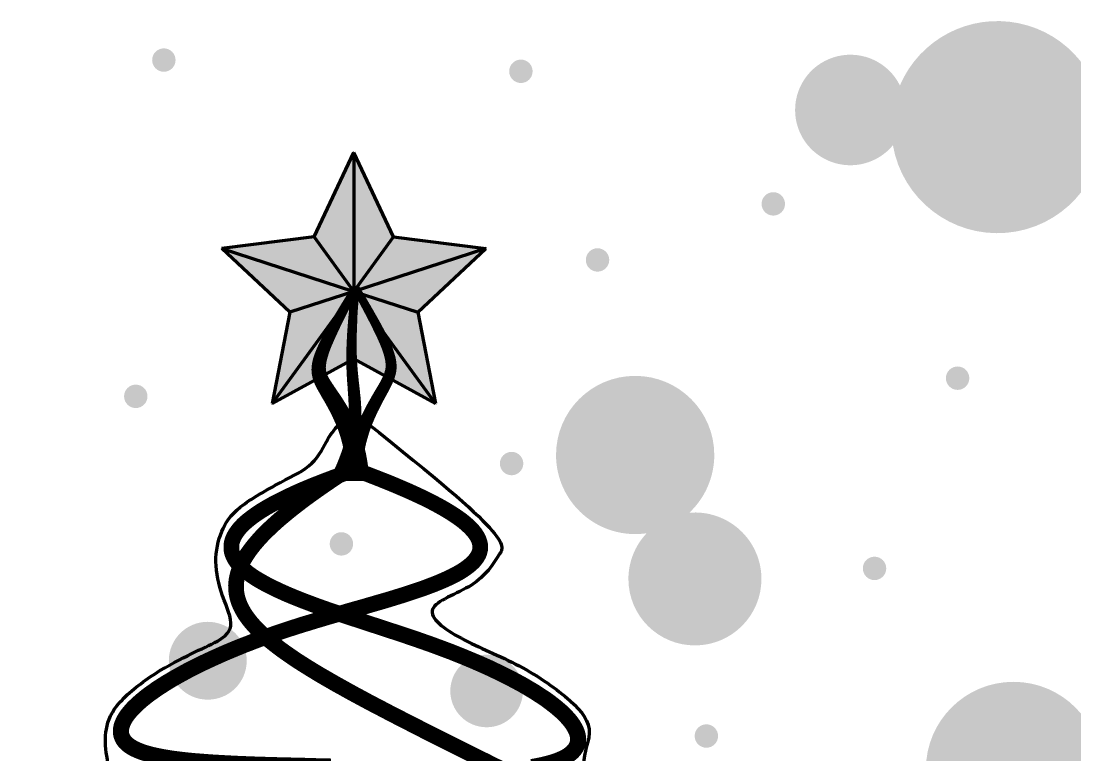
# Model space of a CAD drawing. Header units: millimetres. Extents: x 153 to 500, y 34 to 242.
# Drawn here: x 207.9 to 343.7, y 147.1 to 241.7 of the extents above; entities that cross this region are included whole.
import ezdxf

# ---------------------------------------------------------------- set-up
doc = ezdxf.new("R2010")
doc.units = ezdxf.units.MM
for name, color, linetype, lineweight in [('l1', 7, 'Continuous', 211), ('l2', 7, 'Continuous', 211), ('l3', 7, 'Continuous', 211)]:
    doc.layers.add(name, color=color, linetype=linetype, lineweight=lineweight)
doc.layers.add('snow', color=7, linetype='Continuous')
doc.layers.add('Star', color=7, linetype='Continuous')

# ---------------------------------------------------------------- blocks, each defined once
blk = doc.blocks.new('36')
at = {"layer": 'Star', "transparency": 33554687}
h = blk.add_hatch(color=256, dxfattribs=at)
h.dxf.hatch_style = 1
h.set_gradient(color1=(255, 0, 0), color2=(77, 0, 0))
h.paths.add_polyline_path([(0, 17.89), (0, 0), (5.11, 7.03)])
at = {"layer": 'l2'}
blk.add_lwpolyline([(0, 17.89), (0, 0), (5.11, 7.03), (0, 17.89)], dxfattribs=at)

msp = doc.modelspace()

# ---------------------------------------------------------------- hatches: boundary and pattern name
at = {"layer": 'l3', "transparency": 33554687}
h = msp.add_hatch(color=256, dxfattribs=at)
h.dxf.hatch_style = 1
h.set_gradient(color1=(255, 0, 0), color2=(128, 0, 0), name='INVSPHERICAL')
edge = h.paths.add_edge_path()
edge.add_arc((231.92, 159.25), 5.02, 0, 360)
h = msp.add_hatch(color=256, dxfattribs=at)
h.dxf.hatch_style = 1
h.set_gradient(color1=(255, 0, 0), color2=(128, 0, 0), name='INVSPHERICAL')
edge = h.paths.add_edge_path()
edge.add_arc((267.87, 155.35), 4.68, 0, 360)
at = {"layer": 'snow', "transparency": 33554687}
h = msp.add_hatch(color=256, dxfattribs=at)
h.dxf.hatch_style = 1
h.set_gradient(color1=(255, 255, 255), color2=(199, 200, 202), name='INVSPHERICAL')
edge = h.paths.add_edge_path()
edge.add_arc((226.26, 236.72), 1.51, 0, 360)
h = msp.add_hatch(color=256, dxfattribs=at)
h.dxf.hatch_style = 1
h.set_gradient(color1=(255, 255, 255), color2=(199, 200, 202), name='INVSPHERICAL')
edge = h.paths.add_edge_path()
edge.add_arc((272.29, 235.27), 1.51, 0, 360)
h = msp.add_hatch(color=256, dxfattribs=at)
h.dxf.hatch_style = 1
h.set_gradient(color1=(255, 255, 255), color2=(199, 200, 202), name='INVSPHERICAL')
edge = h.paths.add_edge_path()
edge.add_arc((314.95, 235.03), 1.51, 0, 360)
h = msp.add_hatch(color=256, dxfattribs=at)
h.dxf.hatch_style = 1
h.set_gradient(color1=(255, 255, 255), color2=(199, 200, 202), name='INVSPHERICAL')
edge = h.paths.add_edge_path()
edge.add_arc((304.83, 218.17), 1.51, 0, 360)
h = msp.add_hatch(color=256, dxfattribs=at)
h.dxf.hatch_style = 1
h.set_gradient(color1=(255, 255, 255), color2=(199, 200, 202), name='INVSPHERICAL')
edge = h.paths.add_edge_path()
edge.add_arc((282.17, 210.94), 1.51, 0, 360)
h = msp.add_hatch(color=256, dxfattribs=at)
h.dxf.hatch_style = 1
h.set_gradient(color1=(255, 255, 255), color2=(199, 200, 202), name='INVSPHERICAL')
edge = h.paths.add_edge_path()
edge.add_arc((328.59, 195.69), 1.51, 0, 360)
h = msp.add_hatch(color=256, dxfattribs=at)
h.dxf.hatch_style = 1
h.set_gradient(color1=(255, 255, 255), color2=(199, 200, 202), name='INVSPHERICAL')
edge = h.paths.add_edge_path()
edge.add_arc((222.64, 193.35), 1.51, 0, 360)
h = msp.add_hatch(color=256, dxfattribs=at)
h.dxf.hatch_style = 1
h.set_gradient(color1=(255, 255, 255), color2=(199, 200, 202), name='INVSPHERICAL')
edge = h.paths.add_edge_path()
edge.add_arc((271.09, 184.68), 1.51, 0, 360)
h = msp.add_hatch(color=256, dxfattribs=at)
h.dxf.hatch_style = 1
h.set_gradient(color1=(255, 255, 255), color2=(199, 200, 202), name='INVSPHERICAL')
edge = h.paths.add_edge_path()
edge.add_arc((249.15, 174.32), 1.51, 0, 360)
h = msp.add_hatch(color=256, dxfattribs=at)
h.dxf.hatch_style = 1
h.set_gradient(color1=(255, 255, 255), color2=(199, 200, 202), name='INVSPHERICAL')
edge = h.paths.add_edge_path()
edge.add_arc((317.88, 171.16), 1.51, 0, 360)
h = msp.add_hatch(color=256, dxfattribs=at)
h.dxf.hatch_style = 1
h.set_gradient(color1=(255, 255, 255), color2=(199, 200, 202), name='INVSPHERICAL')
edge = h.paths.add_edge_path()
edge.add_arc((296.2, 149.54), 1.51, 0, 360)
at = {"layer": 'Star', "lineweight": 211, "true_color": 0x991b1e, "transparency": 33554600}
h = msp.add_hatch(color=244, dxfattribs=at)
h.set_gradient(color1=(205, 32, 39), color2=(153, 27, 30), tint=1, name='INVHEMISPHERICAL')
h.paths.add_polyline_path([(347.4, 228.07, 0.815935), (321.15, 233.45, -0.115554), (321.89, 230.28, -0.174867), (320.25, 225.73, 0.917602)])
at = {"layer": 'Star', "lineweight": 211, "true_color": 0x991b1e, "transparency": 33554687}
h = msp.add_hatch(color=244, dxfattribs=at)
h.set_gradient(color1=(205, 32, 39), color2=(153, 27, 30), tint=1, name='INVHEMISPHERICAL')
h.paths.add_polyline_path([(320.05, 228.07, -0.101361), (321.15, 233.45, 0.792831), (307.64, 230.28, 0.70232), (320.25, 225.73, -0.042969)])
h.paths.add_polyline_path([(321.89, 230.28, 0.115554), (321.15, 233.45, 0.101361), (320.05, 228.07, 0.042969), (320.25, 225.73, 0.174867)])
h = msp.add_hatch(color=244, dxfattribs=at)
h.set_gradient(color1=(205, 32, 39), color2=(153, 27, 30), tint=1, name='INVHEMISPHERICAL')
h.paths.add_polyline_path([(276.82, 185.79, 0.457423), (288.5, 175.69, -0.183907), (294, 178.34, 0.207386), (297.22, 185.79, 1)])
h = msp.add_hatch(color=244, dxfattribs=at)
h.set_gradient(color1=(205, 32, 39), color2=(153, 27, 30), tint=1, name='INVHEMISPHERICAL')
h.paths.add_polyline_path([(294, 178.34, -0.15308), (288.5, 175.69, 0.191802), (286.15, 169.8, 1), (303.3, 169.8, 0.439422)])
h.paths.add_polyline_path([(294, 178.34, 0.183907), (288.5, 175.69, 0.15308)], flags=17)
h = msp.add_hatch(color=244, dxfattribs=at)
h.set_gradient(color1=(205, 32, 39), color2=(237, 31, 36), tint=1, name='SPHERICAL')
h.paths.add_polyline_path([(347.08, 145.24, 1), (324.5, 145.24, 0.525942), (339.83, 134.69, -0.184427), (344.39, 137.92, 0.178133)])
h.paths.add_polyline_path([(344.39, 137.92, 0.184427), (339.83, 134.69, 0.125583)], flags=17)

# ---------------------------------------------------------------- linework, layer by layer
at = {"layer": 'l1'}
for points in [[(251, 207.32, 1, 1.04, 0), (250.75, 206.89, 1.04, 1.07, 0), (250.51, 206.48, 1.07, 1.11, 0), (250.29, 206.07, 1.11, 1.14, 0), (250.06, 205.68, 1.14, 1.17, 0), (249.85, 205.3, 1.17, 1.2, 0), (249.64, 204.93, 1.2, 1.23, 0), (249.44, 204.57, 1.23, 1.26, 0), (249.25, 204.22, 1.26, 1.29, 0), (249.06, 203.88, 1.29, 1.32, 0), (248.88, 203.55, 1.32, 1.35, 0), (248.71, 203.23, 1.35, 1.37, 0), (248.54, 202.92, 1.37, 1.4, 0), (248.38, 202.62, 1.4, 1.42, 0), (248.23, 202.33, 1.42, 1.44, 0), (248.08, 202.05, 1.44, 1.47, 0), (247.94, 201.77, 1.47, 1.49, 0), (247.8, 201.51, 1.49, 1.51, 0), (247.68, 201.25, 1.51, 1.53, 0), (247.55, 201, 1.53, 1.55, 0), (247.44, 200.76, 1.55, 1.57, 0), (247.33, 200.53, 1.57, 1.59, 0), (247.22, 200.31, 1.59, 1.6, 0), (247.12, 200.09, 1.6, 1.62, 0), (247.03, 199.88, 1.62, 1.64, 0), (246.94, 199.67, 1.64, 1.65, 0), (246.86, 199.47, 1.65, 1.67, 0), (246.78, 199.28, 1.67, 1.68, 0), (246.71, 199.1, 1.68, 1.7, 0), (246.65, 198.92, 1.7, 1.71, 0), (246.59, 198.75, 1.71, 1.72, 0), (246.53, 198.58, 1.72, 1.74, 0), (246.48, 198.41, 1.74, 1.75, 0), (246.43, 198.26, 1.75, 1.76, 0), (246.39, 198.1, 1.76, 1.77, 0), (246.35, 197.96, 1.77, 1.78, 0), (246.32, 197.81, 1.78, 1.79, 0), (246.3, 197.67, 1.79, 1.8, 0), (246.27, 197.54, 1.8, 1.81, 0), (246.25, 197.4, 1.81, 1.82, 0), (246.24, 197.28, 1.82, 1.83, 0), (246.23, 197.15, 1.83, 1.84, 0), (246.22, 197.03, 1.84, 1.85, 0), (246.22, 196.91, 1.85, 1.86, 0), (246.22, 196.79, 1.86, 1.87, 0), (246.23, 196.68, 1.87, 1.88, 0), (246.24, 196.57, 1.88, 1.88, 0), (246.25, 196.46, 1.88, 1.89, 0), (246.27, 196.35, 1.89, 1.9, 0), (246.29, 196.24, 1.9, 1.91, 0), (246.32, 196.14, 1.91, 1.92, 0), (246.34, 196.03, 1.92, 1.92, 0), (246.37, 195.93, 1.92, 1.93, 0), (246.41, 195.83, 1.93, 1.94, 0), (246.44, 195.73, 1.94, 1.95, 0), (246.48, 195.63, 1.95, 1.96, 0), (246.53, 195.53, 1.96, 1.96, 0), (246.57, 195.42, 1.96, 1.97, 0), (246.62, 195.32, 1.97, 1.98, 0), (246.67, 195.22, 1.98, 1.99, 0), (246.73, 195.12, 1.99, 2, 0), (246.79, 195.01, 2, 2.01, 0), (246.84, 194.91, 2.01, 2.02, 0), (246.91, 194.8, 2.02, 2.03, 0), (246.97, 194.69, 2.03, 2.03, 0), (247.04, 194.58, 2.03, 2.04, 0), (247.1, 194.47, 2.04, 2.05, 0), (247.17, 194.36, 2.05, 2.06, 0), (247.25, 194.24, 2.06, 2.07, 0), (247.32, 194.12, 2.07, 2.08, 0), (247.39, 194, 2.08, 2.1, 0), (247.47, 193.88, 2.1, 2.11, 0), (247.55, 193.75, 2.11, 2.12, 0), (247.63, 193.63, 2.12, 2.13, 0), (247.71, 193.5, 2.13, 2.14, 0), (247.79, 193.37, 2.14, 2.15, 0), (247.88, 193.23, 2.15, 2.16, 0), (247.96, 193.1, 2.16, 2.18, 0), (248.05, 192.96, 2.18, 2.19, 0), (248.13, 192.82, 2.19, 2.2, 0), (248.22, 192.68, 2.2, 2.21, 0), (248.31, 192.53, 2.21, 2.22, 0), (248.39, 192.39, 2.22, 2.24, 0), (248.48, 192.24, 2.24, 2.25, 0), (248.57, 192.08, 2.25, 2.26, 0), (248.66, 191.93, 2.26, 2.28, 0), (248.75, 191.77, 2.28, 2.29, 0), (248.84, 191.61, 2.29, 2.3, 0), (248.93, 191.45, 2.3, 2.32, 0), (249.01, 191.28, 2.32, 2.33, 0), (249.1, 191.12, 2.33, 2.35, 0), (249.19, 190.94, 2.35, 2.36, 0), (249.28, 190.77, 2.36, 2.38, 0), (249.36, 190.59, 2.38, 2.39, 0), (249.45, 190.42, 2.39, 2.4, 0), (249.54, 190.23, 2.4, 2.42, 0), (249.62, 190.05, 2.42, 2.43, 0), (249.7, 189.86, 2.43, 2.45, 0), (249.79, 189.67, 2.45, 2.47, 0), (249.87, 189.48, 2.47, 2.48, 0), (249.95, 189.28, 2.48, 2.5, 0), (250.02, 189.08, 2.5, 2.51, 0), (250.1, 188.88, 2.51, 2.53, 0), (250.18, 188.67, 2.53, 2.55, 0), (250.25, 188.46, 2.55, 2.56, 0), (250.32, 188.25, 2.56, 2.58, 0), (250.39, 188.03, 2.58, 2.6, 0), (250.46, 187.81, 2.6, 2.61, 0), (250.52, 187.59, 2.61, 2.63, 0), (250.59, 187.37, 2.63, 2.65, 0), (250.65, 187.14, 2.65, 2.67, 0), (250.71, 186.91, 2.67, 2.68, 0), (250.76, 186.67, 2.68, 2.7, 0), (250.82, 186.43, 2.7, 2.72, 0), (250.87, 186.19, 2.72, 2.74, 0), (250.91, 185.94, 2.74, 2.76, 0), (250.96, 185.69, 2.76, 2.78, 0), (251, 185.44, 2.78, 2.79, 0), (251.04, 185.18, 2.79, 2.81, 0), (251.08, 184.92, 2.81, 2.83, 0), (251.11, 184.66, 2.83, 2.85, 0), (251.14, 184.39, 2.85, 2.87, 0), (251.16, 184.12, 2.87, 2.89, 0), (251.18, 183.84, 2.89, 2.91, 0), (251.2, 183.56, 2.91, 2.94, 0), (251.22, 183.28, 2.94, 2.96, 0), (251.23, 182.99, 2.96, 2.98, 0), (251.23, 182.7, 2.98, 3, 0), (251.23, 182.41, 3, 3, 0)], [(251, 207.32, 1, 1.02, 0), (251.22, 206.93, 1.02, 1.03, 0), (251.43, 206.55, 1.03, 1.05, 0), (251.64, 206.18, 1.05, 1.06, 0), (251.84, 205.82, 1.06, 1.08, 0), (252.04, 205.47, 1.08, 1.09, 0), (252.23, 205.12, 1.09, 1.11, 0), (252.42, 204.79, 1.11, 1.12, 0), (252.59, 204.47, 1.12, 1.14, 0), (252.77, 204.16, 1.14, 1.15, 0), (252.93, 203.85, 1.15, 1.16, 0), (253.09, 203.56, 1.16, 1.17, 0), (253.25, 203.27, 1.17, 1.19, 0), (253.4, 202.99, 1.19, 1.2, 0), (253.54, 202.72, 1.2, 1.21, 0), (253.68, 202.46, 1.21, 1.22, 0), (253.81, 202.2, 1.22, 1.23, 0), (253.94, 201.95, 1.23, 1.24, 0), (254.06, 201.71, 1.24, 1.25, 0), (254.18, 201.48, 1.25, 1.26, 0), (254.29, 201.25, 1.26, 1.27, 0), (254.4, 201.03, 1.27, 1.28, 0), (254.5, 200.82, 1.28, 1.28, 0), (254.59, 200.61, 1.28, 1.29, 0), (254.69, 200.41, 1.29, 1.3, 0), (254.77, 200.21, 1.3, 1.31, 0), (254.85, 200.02, 1.31, 1.32, 0), (254.93, 199.84, 1.32, 1.32, 0), (255, 199.66, 1.32, 1.33, 0), (255.07, 199.48, 1.33, 1.34, 0), (255.13, 199.32, 1.34, 1.34, 0), (255.19, 199.15, 1.34, 1.35, 0), (255.24, 198.99, 1.35, 1.36, 0), (255.29, 198.84, 1.36, 1.36, 0), (255.33, 198.69, 1.36, 1.37, 0), (255.37, 198.54, 1.37, 1.37, 0), (255.41, 198.4, 1.37, 1.38, 0), (255.44, 198.26, 1.38, 1.38, 0), (255.47, 198.12, 1.38, 1.39, 0), (255.49, 197.99, 1.39, 1.39, 0), (255.51, 197.86, 1.39, 1.4, 0), (255.53, 197.73, 1.4, 1.4, 0), (255.54, 197.61, 1.4, 1.41, 0), (255.55, 197.48, 1.41, 1.41, 0), (255.55, 197.36, 1.41, 1.42, 0), (255.55, 197.25, 1.42, 1.42, 0), (255.55, 197.13, 1.42, 1.42, 0), (255.55, 197.02, 1.42, 1.43, 0), (255.54, 196.9, 1.43, 1.43, 0), (255.52, 196.79, 1.43, 1.44, 0), (255.51, 196.68, 1.44, 1.44, 0), (255.49, 196.57, 1.44, 1.45, 0), (255.46, 196.46, 1.45, 1.45, 0), (255.44, 196.35, 1.45, 1.45, 0), (255.41, 196.25, 1.45, 1.46, 0), (255.37, 196.14, 1.46, 1.46, 0), (255.34, 196.03, 1.46, 1.47, 0), (255.3, 195.92, 1.47, 1.47, 0), (255.26, 195.81, 1.47, 1.48, 0), (255.22, 195.7, 1.48, 1.48, 0), (255.17, 195.59, 1.48, 1.48, 0), (255.12, 195.48, 1.48, 1.49, 0), (255.07, 195.37, 1.49, 1.49, 0), (255.01, 195.26, 1.49, 1.5, 0), (254.96, 195.14, 1.5, 1.5, 0), (254.9, 195.02, 1.5, 1.51, 0), (254.84, 194.9, 1.51, 1.51, 0), (254.77, 194.78, 1.51, 1.52, 0), (254.71, 194.66, 1.52, 1.52, 0), (254.64, 194.53, 1.52, 1.53, 0), (254.57, 194.41, 1.53, 1.54, 0), (254.5, 194.28, 1.54, 1.54, 0), (254.42, 194.14, 1.54, 1.55, 0), (254.35, 194.01, 1.55, 1.55, 0), (254.27, 193.88, 1.55, 1.56, 0), (254.19, 193.74, 1.56, 1.56, 0), (254.11, 193.6, 1.56, 1.57, 0), (254.03, 193.46, 1.57, 1.58, 0), (253.95, 193.31, 1.58, 1.58, 0), (253.87, 193.17, 1.58, 1.59, 0), (253.79, 193.02, 1.59, 1.6, 0), (253.7, 192.87, 1.6, 1.6, 0), (253.62, 192.71, 1.6, 1.61, 0), (253.53, 192.56, 1.61, 1.62, 0), (253.45, 192.4, 1.62, 1.62, 0), (253.36, 192.24, 1.62, 1.63, 0), (253.28, 192.07, 1.63, 1.64, 0), (253.19, 191.91, 1.64, 1.64, 0), (253.1, 191.74, 1.64, 1.65, 0), (253.02, 191.57, 1.65, 1.66, 0), (252.93, 191.4, 1.66, 1.67, 0), (252.85, 191.22, 1.67, 1.67, 0), (252.76, 191.04, 1.67, 1.68, 0), (252.68, 190.86, 1.68, 1.69, 0), (252.59, 190.68, 1.69, 1.7, 0), (252.51, 190.49, 1.7, 1.7, 0), (252.43, 190.3, 1.7, 1.71, 0), (252.35, 190.11, 1.71, 1.72, 0), (252.26, 189.91, 1.72, 1.73, 0), (252.19, 189.71, 1.73, 1.73, 0), (252.11, 189.51, 1.73, 1.74, 0), (252.03, 189.31, 1.74, 1.75, 0), (251.95, 189.1, 1.75, 1.76, 0), (251.88, 188.89, 1.76, 1.77, 0), (251.81, 188.68, 1.77, 1.78, 0), (251.74, 188.46, 1.78, 1.79, 0), (251.67, 188.24, 1.79, 1.79, 0), (251.6, 188.02, 1.79, 1.8, 0), (251.54, 187.79, 1.8, 1.81, 0), (251.47, 187.57, 1.81, 1.82, 0), (251.41, 187.33, 1.82, 1.83, 0), (251.35, 187.1, 1.83, 1.84, 0), (251.3, 186.86, 1.84, 1.85, 0), (251.25, 186.62, 1.85, 1.86, 0), (251.2, 186.37, 1.86, 1.87, 0), (251.15, 186.13, 1.87, 1.88, 0), (251.1, 185.87, 1.88, 1.89, 0), (251.06, 185.62, 1.89, 1.9, 0), (251.02, 185.36, 1.9, 1.91, 0), (250.99, 185.1, 1.91, 1.92, 0), (250.96, 184.83, 1.92, 1.93, 0), (250.93, 184.56, 1.93, 1.94, 0), (250.9, 184.29, 1.94, 1.95, 0), (250.88, 184.01, 1.95, 1.96, 0), (250.86, 183.73, 1.96, 1.97, 0), (250.85, 183.45, 1.97, 1.98, 0), (250.84, 183.16, 1.98, 1.99, 0), (250.83, 182.87, 1.99, 2, 0), (250.83, 182.58, 2, 2, 0)]]:
    msp.add_lwpolyline(points, format="xyseb", dxfattribs=at)
at = {"layer": 'l1', "color": 252, "true_color": 0x969696}
msp.add_lwpolyline([(251, 207.44, 1, 1, 0), (251, 207.43, 1, 1, 0), (251, 207.42, 1, 1, 0), (250.99, 207.4, 1, 1, 0), (250.99, 207.37, 1, 1, 0), (250.99, 207.34, 1, 1.01, 0), (250.98, 207.29, 1.01, 1.01, 0), (250.97, 207.24, 1.01, 1.01, 0), (250.97, 207.18, 1.01, 1.01, 0), (250.96, 207.12, 1.01, 1.02, 0), (250.95, 207.05, 1.02, 1.02, 0), (250.94, 206.97, 1.02, 1.02, 0), (250.93, 206.88, 1.02, 1.03, 0), (250.92, 206.79, 1.03, 1.03, 0), (250.91, 206.69, 1.03, 1.03, 0), (250.9, 206.59, 1.03, 1.04, 0), (250.89, 206.48, 1.04, 1.04, 0), (250.88, 206.36, 1.04, 1.05, 0), (250.87, 206.24, 1.05, 1.05, 0), (250.85, 206.11, 1.05, 1.06, 0), (250.84, 205.98, 1.06, 1.07, 0), (250.83, 205.85, 1.07, 1.07, 0), (250.81, 205.7, 1.07, 1.08, 0), (250.8, 205.56, 1.08, 1.08, 0), (250.78, 205.4, 1.08, 1.09, 0), (250.77, 205.25, 1.09, 1.1, 0), (250.76, 205.09, 1.1, 1.1, 0), (250.74, 204.92, 1.1, 1.11, 0), (250.73, 204.75, 1.11, 1.12, 0), (250.71, 204.58, 1.12, 1.12, 0), (250.7, 204.4, 1.12, 1.13, 0), (250.68, 204.22, 1.13, 1.14, 0), (250.67, 204.04, 1.14, 1.15, 0), (250.65, 203.85, 1.15, 1.16, 0), (250.64, 203.66, 1.16, 1.16, 0), (250.63, 203.46, 1.16, 1.17, 0), (250.61, 203.27, 1.17, 1.18, 0), (250.6, 203.07, 1.18, 1.19, 0), (250.59, 202.87, 1.19, 1.2, 0), (250.58, 202.66, 1.2, 1.2, 0), (250.56, 202.46, 1.2, 1.21, 0), (250.55, 202.25, 1.21, 1.22, 0), (250.54, 202.04, 1.22, 1.23, 0), (250.53, 201.83, 1.23, 1.24, 0), (250.52, 201.62, 1.24, 1.25, 0), (250.51, 201.4, 1.25, 1.26, 0), (250.5, 201.19, 1.26, 1.27, 0), (250.49, 200.97, 1.27, 1.27, 0), (250.49, 200.75, 1.27, 1.28, 0), (250.48, 200.53, 1.28, 1.29, 0), (250.47, 200.31, 1.29, 1.3, 0), (250.47, 200.09, 1.3, 1.31, 0), (250.47, 199.87, 1.31, 1.32, 0), (250.46, 199.65, 1.32, 1.33, 0), (250.46, 199.43, 1.33, 1.34, 0), (250.46, 199.22, 1.34, 1.35, 0), (250.46, 199, 1.35, 1.35, 0), (250.46, 198.78, 1.35, 1.36, 0), (250.46, 198.56, 1.36, 1.37, 0), (250.46, 198.34, 1.37, 1.38, 0), (250.47, 198.12, 1.38, 1.39, 0), (250.47, 197.91, 1.39, 1.4, 0), (250.48, 197.7, 1.4, 1.41, 0), (250.49, 197.48, 1.41, 1.42, 0), (250.5, 197.27, 1.42, 1.43, 0), (250.51, 197.06, 1.43, 1.43, 0), (250.52, 196.85, 1.43, 1.44, 0), (250.53, 196.65, 1.44, 1.45, 0), (250.55, 196.44, 1.45, 1.46, 0), (250.56, 196.24, 1.46, 1.47, 0), (250.58, 196.04, 1.47, 1.48, 0), (250.59, 195.84, 1.48, 1.48, 0), (250.61, 195.64, 1.48, 1.49, 0), (250.63, 195.44, 1.49, 1.5, 0), (250.64, 195.24, 1.5, 1.51, 0), (250.66, 195.04, 1.51, 1.52, 0), (250.68, 194.85, 1.52, 1.52, 0), (250.7, 194.65, 1.52, 1.53, 0), (250.72, 194.46, 1.53, 1.54, 0), (250.73, 194.26, 1.54, 1.55, 0), (250.75, 194.07, 1.55, 1.56, 0), (250.77, 193.87, 1.56, 1.56, 0), (250.78, 193.68, 1.56, 1.57, 0), (250.8, 193.49, 1.57, 1.58, 0), (250.82, 193.29, 1.58, 1.59, 0), (250.83, 193.1, 1.59, 1.6, 0), (250.84, 192.9, 1.6, 1.6, 0), (250.86, 192.71, 1.6, 1.61, 0), (250.87, 192.52, 1.61, 1.62, 0), (250.88, 192.32, 1.62, 1.63, 0), (250.88, 192.12, 1.63, 1.64, 0), (250.89, 191.93, 1.64, 1.64, 0), (250.9, 191.73, 1.64, 1.65, 0), (250.9, 191.53, 1.65, 1.66, 0), (250.9, 191.33, 1.66, 1.67, 0), (250.9, 191.13, 1.67, 1.68, 0), (250.9, 190.93, 1.68, 1.68, 0), (250.89, 190.73, 1.68, 1.69, 0), (250.89, 190.52, 1.69, 1.7, 0), (250.88, 190.32, 1.7, 1.71, 0), (250.86, 190.11, 1.71, 1.72, 0), (250.85, 189.9, 1.72, 1.73, 0), (250.83, 189.69, 1.73, 1.74, 0), (250.81, 189.48, 1.74, 1.74, 0), (250.79, 189.26, 1.74, 1.75, 0), (250.76, 189.04, 1.75, 1.76, 0), (250.73, 188.83, 1.76, 1.77, 0), (250.7, 188.6, 1.77, 1.78, 0), (250.66, 188.38, 1.78, 1.79, 0), (250.62, 188.16, 1.79, 1.8, 0), (250.58, 187.93, 1.8, 1.81, 0), (250.53, 187.7, 1.81, 1.82, 0), (250.48, 187.46, 1.82, 1.83, 0), (250.43, 187.23, 1.83, 1.84, 0), (250.37, 186.99, 1.84, 1.85, 0), (250.31, 186.75, 1.85, 1.86, 0), (250.24, 186.5, 1.86, 1.87, 0), (250.17, 186.25, 1.87, 1.88, 0), (250.09, 186, 1.88, 1.89, 0), (250.01, 185.75, 1.89, 1.9, 0), (249.92, 185.49, 1.9, 1.91, 0), (249.83, 185.23, 1.91, 1.93, 0), (249.74, 184.96, 1.93, 1.94, 0), (249.64, 184.69, 1.94, 1.95, 0), (249.53, 184.42, 1.95, 1.96, 0), (249.42, 184.14, 1.96, 1.97, 0), (249.3, 183.86, 1.97, 1.99, 0), (249.18, 183.58, 1.99, 2, 0), (249.06, 183.29, 2, 2, 0)], format="xyseb", dxfattribs=at)
at = {"layer": 'l1', "color": 7, "true_color": 0xf2f2f2}
msp.add_lwpolyline([(249.63, 184.35, 2, 2, 0), (251.19, 183.79, 2, 2, 0), (252.66, 183.24, 2, 2, 0), (254.05, 182.7, 2, 2.01, 0), (255.36, 182.18, 2.01, 2.01, 0), (256.59, 181.66, 2.01, 2.01, 0), (257.75, 181.16, 2.01, 2.01, 0), (258.83, 180.67, 2.01, 2.01, 0), (259.83, 180.2, 2.01, 2.01, 0), (260.77, 179.73, 2.01, 2.01, 0), (261.63, 179.27, 2.01, 2.01, 0), (262.42, 178.83, 2.01, 2.01, 0), (263.15, 178.39, 2.01, 2.02, 0), (263.8, 177.97, 2.02, 2.02, 0), (264.4, 177.55, 2.02, 2.02, 0), (264.93, 177.15, 2.02, 2.02, 0), (265.39, 176.75, 2.02, 2.02, 0), (265.8, 176.36, 2.02, 2.02, 0), (266.14, 175.99, 2.02, 2.02, 0), (266.43, 175.62, 2.02, 2.02, 0), (266.66, 175.25, 2.02, 2.02, 0), (266.84, 174.9, 2.02, 2.02, 0), (266.96, 174.55, 2.02, 2.02, 0), (267.03, 174.22, 2.02, 2.02, 0), (267.05, 173.88, 2.02, 2.02, 0), (267.03, 173.56, 2.02, 2.02, 0), (266.95, 173.24, 2.02, 2.02, 0), (266.83, 172.93, 2.02, 2.02, 0), (266.66, 172.63, 2.02, 2.02, 0), (266.45, 172.33, 2.02, 2.02, 0), (266.2, 172.03, 2.02, 2.02, 0), (265.91, 171.75, 2.02, 2.02, 0), (265.57, 171.46, 2.02, 2.02, 0), (265.21, 171.19, 2.02, 2.02, 0), (264.8, 170.91, 2.02, 2.03, 0), (264.36, 170.64, 2.03, 2.03, 0), (263.89, 170.38, 2.03, 2.03, 0), (263.39, 170.12, 2.03, 2.03, 0), (262.85, 169.86, 2.03, 2.03, 0), (262.29, 169.61, 2.03, 2.03, 0), (261.7, 169.36, 2.03, 2.03, 0), (261.09, 169.11, 2.03, 2.03, 0), (260.45, 168.87, 2.03, 2.03, 0), (259.79, 168.62, 2.03, 2.03, 0), (259.1, 168.38, 2.03, 2.03, 0), (258.4, 168.15, 2.03, 2.03, 0), (257.68, 167.91, 2.03, 2.03, 0), (256.94, 167.67, 2.03, 2.03, 0), (256.19, 167.44, 2.03, 2.03, 0), (255.42, 167.2, 2.03, 2.04, 0), (254.64, 166.97, 2.04, 2.04, 0), (253.85, 166.74, 2.04, 2.04, 0), (253.05, 166.51, 2.04, 2.04, 0), (252.24, 166.27, 2.04, 2.04, 0), (251.43, 166.04, 2.04, 2.04, 0), (250.61, 165.81, 2.04, 2.04, 0), (249.78, 165.57, 2.04, 2.04, 0), (248.96, 165.33, 2.04, 2.04, 0), (248.13, 165.1, 2.04, 2.04, 0), (247.31, 164.86, 2.04, 2.04, 0), (246.48, 164.61, 2.04, 2.04, 0), (245.66, 164.37, 2.04, 2.05, 0), (244.85, 164.12, 2.05, 2.05, 0), (244.04, 163.88, 2.05, 2.05, 0), (243.24, 163.62, 2.05, 2.05, 0), (242.45, 163.37, 2.05, 2.05, 0), (241.67, 163.11, 2.05, 2.05, 0), (240.9, 162.85, 2.05, 2.05, 0), (240.14, 162.58, 2.05, 2.05, 0), (239.39, 162.32, 2.05, 2.05, 0), (238.65, 162.05, 2.05, 2.05, 0), (237.93, 161.78, 2.05, 2.05, 0), (237.21, 161.5, 2.05, 2.05, 0), (236.5, 161.23, 2.05, 2.06, 0), (235.81, 160.95, 2.06, 2.06, 0), (235.13, 160.67, 2.06, 2.06, 0), (234.46, 160.39, 2.06, 2.06, 0), (233.81, 160.11, 2.06, 2.06, 0), (233.17, 159.82, 2.06, 2.06, 0), (232.54, 159.54, 2.06, 2.06, 0), (231.92, 159.25, 2.06, 2.06, 0), (231.32, 158.97, 2.06, 2.06, 0), (230.73, 158.68, 2.06, 2.06, 0), (230.15, 158.39, 2.06, 2.06, 0), (229.59, 158.11, 2.06, 2.06, 0), (229.05, 157.82, 2.06, 2.06, 0), (228.52, 157.53, 2.06, 2.06, 0), (228, 157.24, 2.06, 2.06, 0), (227.5, 156.96, 2.06, 2.06, 0), (227.02, 156.67, 2.06, 2.07, 0), (226.55, 156.39, 2.07, 2.07, 0), (226.1, 156.1, 2.07, 2.07, 0), (225.66, 155.82, 2.07, 2.07, 0), (225.24, 155.54, 2.07, 2.07, 0), (224.84, 155.25, 2.07, 2.07, 0), (224.45, 154.98, 2.07, 2.07, 0), (224.08, 154.7, 2.07, 2.07, 0), (223.73, 154.42, 2.07, 2.07, 0), (223.4, 154.15, 2.07, 2.07, 0), (223.09, 153.88, 2.07, 2.07, 0), (222.79, 153.61, 2.07, 2.07, 0), (222.51, 153.34, 2.07, 2.07, 0), (222.25, 153.08, 2.07, 2.07, 0), (222.01, 152.81, 2.07, 2.07, 0), (221.79, 152.55, 2.07, 2.07, 0), (221.59, 152.3, 2.07, 2.07, 0), (221.41, 152.05, 2.07, 2.07, 0), (221.25, 151.8, 2.07, 2.07, 0), (221.11, 151.55, 2.07, 2.07, 0), (221, 151.31, 2.07, 2.07, 0), (220.9, 151.07, 2.07, 2.07, 0), (220.82, 150.84, 2.07, 2.07, 0), (220.77, 150.61, 2.07, 2.07, 0), (220.73, 150.39, 2.07, 2.07, 0), (220.72, 150.17, 2.07, 2.07, 0), (220.73, 149.95, 2.07, 2.07, 0), (220.76, 149.74, 2.07, 2.07, 0), (220.82, 149.53, 2.07, 2.07, 0), (220.9, 149.33, 2.07, 2.08, 0), (221, 149.14, 2.08, 2.08, 0), (221.12, 148.95, 2.08, 2.08, 0), (221.27, 148.76, 2.08, 2.08, 0), (221.45, 148.59, 2.08, 2.08, 0), (221.64, 148.41, 2.08, 2.08, 0), (221.86, 148.25, 2.08, 2.08, 0), (222.11, 148.09, 2.08, 2.08, 0), (222.38, 147.93, 2.08, 2.08, 0), (222.68, 147.79, 2.08, 2.08, 0), (223, 147.65, 2.08, 2.08, 0), (223.35, 147.51, 2.08, 2.08, 0), (223.72, 147.39, 2.08, 2.08, 0), (224.12, 147.27, 2.08, 2.08, 0), (224.54, 147.15, 2.08, 2.08, 0), (224.98, 147.05, 2.08, 2.08, 0), (225.45, 146.95, 2.08, 2.08, 0), (225.94, 146.85, 2.08, 2.08, 0), (226.45, 146.76, 2.08, 2.08, 0), (226.98, 146.67, 2.08, 2.08, 0), (227.53, 146.59, 2.08, 2.08, 0), (228.1, 146.52, 2.08, 2.08, 0), (228.69, 146.45, 2.08, 2.08, 0), (229.3, 146.38, 2.08, 2.08, 0), (229.92, 146.32, 2.08, 2.09, 0), (230.57, 146.26, 2.09, 2.09, 0), (231.23, 146.21, 2.09, 2.09, 0), (231.9, 146.16, 2.09, 2.09, 0), (232.59, 146.11, 2.09, 2.09, 0), (233.3, 146.07, 2.09, 2.09, 0), (234.01, 146.03, 2.09, 2.09, 0), (234.75, 145.99, 2.09, 2.09, 0), (235.49, 145.95, 2.09, 2.09, 0), (236.25, 145.92, 2.09, 2.09, 0), (237.02, 145.89, 2.09, 2.09, 0), (237.8, 145.86, 2.09, 2.09, 0), (238.58, 145.83, 2.09, 2.09, 0), (239.38, 145.81, 2.09, 2.09, 0), (240.19, 145.78, 2.09, 2.1, 0), (241.01, 145.76, 2.1, 2.1, 0), (241.83, 145.74, 2.1, 2.1, 0), (242.67, 145.72, 2.1, 2.1, 0), (243.5, 145.7, 2.1, 2.1, 0), (244.35, 145.68, 2.1, 2.1, 0), (245.2, 145.65, 2.1, 2.1, 0), (246.05, 145.63, 2.1, 2.1, 0), (246.91, 145.61, 2.1, 2.1, 0), (247.77, 145.59, 2.1, 2.1, 0)], format="xyseb", dxfattribs=at)
at = {"layer": 'l1', "color": 254, "true_color": 0xd1d1d1}
msp.add_lwpolyline([(251, 183.91, 2, 2, 0), (249.48, 183.38, 2, 2, 0), (248.05, 182.86, 2, 2, 0), (246.71, 182.35, 2, 2.01, 0), (245.45, 181.85, 2.01, 2.01, 0), (244.27, 181.36, 2.01, 2.01, 0), (243.16, 180.87, 2.01, 2.01, 0), (242.14, 180.39, 2.01, 2.01, 0), (241.19, 179.92, 2.01, 2.01, 0), (240.31, 179.46, 2.01, 2.01, 0), (239.51, 179.01, 2.01, 2.01, 0), (238.77, 178.56, 2.01, 2.01, 0), (238.11, 178.12, 2.01, 2.01, 0), (237.52, 177.69, 2.01, 2.02, 0), (236.99, 177.27, 2.02, 2.02, 0), (236.52, 176.85, 2.02, 2.02, 0), (236.12, 176.44, 2.02, 2.02, 0), (235.79, 176.03, 2.02, 2.02, 0), (235.51, 175.63, 2.02, 2.02, 0), (235.29, 175.24, 2.02, 2.02, 0), (235.12, 174.85, 2.02, 2.02, 0), (235.01, 174.47, 2.02, 2.02, 0), (234.96, 174.1, 2.02, 2.02, 0), (234.96, 173.73, 2.02, 2.02, 0), (235, 173.37, 2.02, 2.02, 0), (235.1, 173.01, 2.02, 2.02, 0), (235.25, 172.66, 2.02, 2.02, 0), (235.44, 172.31, 2.02, 2.02, 0), (235.67, 171.97, 2.02, 2.02, 0), (235.95, 171.63, 2.02, 2.02, 0), (236.27, 171.29, 2.02, 2.02, 0), (236.63, 170.97, 2.02, 2.02, 0), (237.02, 170.64, 2.02, 2.02, 0), (237.45, 170.32, 2.02, 2.02, 0), (237.92, 170, 2.02, 2.03, 0), (238.42, 169.69, 2.03, 2.03, 0), (238.96, 169.38, 2.03, 2.03, 0), (239.52, 169.07, 2.03, 2.03, 0), (240.11, 168.77, 2.03, 2.03, 0), (240.73, 168.47, 2.03, 2.03, 0), (241.37, 168.17, 2.03, 2.03, 0), (242.04, 167.87, 2.03, 2.03, 0), (242.73, 167.58, 2.03, 2.03, 0), (243.44, 167.29, 2.03, 2.03, 0), (244.17, 167, 2.03, 2.03, 0), (244.92, 166.72, 2.03, 2.03, 0), (245.68, 166.43, 2.03, 2.03, 0), (246.46, 166.15, 2.03, 2.03, 0), (247.25, 165.87, 2.03, 2.04, 0), (248.05, 165.59, 2.04, 2.04, 0), (248.86, 165.31, 2.04, 2.04, 0), (249.68, 165.04, 2.04, 2.04, 0), (250.51, 164.76, 2.04, 2.04, 0), (251.34, 164.49, 2.04, 2.04, 0), (252.18, 164.21, 2.04, 2.04, 0), (253.01, 163.94, 2.04, 2.04, 0), (253.85, 163.67, 2.04, 2.04, 0), (254.68, 163.4, 2.04, 2.04, 0), (255.52, 163.12, 2.04, 2.04, 0), (256.35, 162.85, 2.04, 2.04, 0), (257.17, 162.58, 2.04, 2.05, 0), (257.98, 162.3, 2.05, 2.05, 0), (258.79, 162.03, 2.05, 2.05, 0), (259.58, 161.75, 2.05, 2.05, 0), (260.36, 161.48, 2.05, 2.05, 0), (261.13, 161.2, 2.05, 2.05, 0), (261.89, 160.92, 2.05, 2.05, 0), (262.63, 160.64, 2.05, 2.05, 0), (263.36, 160.37, 2.05, 2.05, 0), (264.07, 160.08, 2.05, 2.05, 0), (264.77, 159.8, 2.05, 2.05, 0), (265.45, 159.52, 2.05, 2.05, 0), (266.12, 159.24, 2.05, 2.06, 0), (266.77, 158.96, 2.06, 2.06, 0), (267.41, 158.68, 2.06, 2.06, 0), (268.04, 158.4, 2.06, 2.06, 0), (268.65, 158.11, 2.06, 2.06, 0), (269.24, 157.83, 2.06, 2.06, 0), (269.82, 157.55, 2.06, 2.06, 0), (270.38, 157.27, 2.06, 2.06, 0), (270.93, 156.99, 2.06, 2.06, 0), (271.46, 156.71, 2.06, 2.06, 0), (271.98, 156.43, 2.06, 2.06, 0), (272.48, 156.16, 2.06, 2.06, 0), (272.96, 155.88, 2.06, 2.06, 0), (273.43, 155.6, 2.06, 2.06, 0), (273.89, 155.33, 2.06, 2.06, 0), (274.32, 155.06, 2.06, 2.06, 0), (274.74, 154.78, 2.06, 2.06, 0), (275.15, 154.51, 2.06, 2.06, 0), (275.54, 154.25, 2.06, 2.07, 0), (275.91, 153.98, 2.07, 2.07, 0), (276.26, 153.71, 2.07, 2.07, 0), (276.6, 153.45, 2.07, 2.07, 0), (276.92, 153.19, 2.07, 2.07, 0), (277.22, 152.93, 2.07, 2.07, 0), (277.51, 152.68, 2.07, 2.07, 0), (277.78, 152.42, 2.07, 2.07, 0), (278.03, 152.17, 2.07, 2.07, 0), (278.26, 151.92, 2.07, 2.07, 0), (278.48, 151.68, 2.07, 2.07, 0), (278.68, 151.43, 2.07, 2.07, 0), (278.86, 151.19, 2.07, 2.07, 0), (279.02, 150.96, 2.07, 2.07, 0), (279.16, 150.72, 2.07, 2.07, 0), (279.29, 150.49, 2.07, 2.07, 0), (279.4, 150.26, 2.07, 2.07, 0), (279.49, 150.04, 2.07, 2.07, 0), (279.56, 149.82, 2.07, 2.07, 0), (279.62, 149.6, 2.07, 2.07, 0), (279.65, 149.39, 2.07, 2.07, 0), (279.67, 149.18, 2.07, 2.07, 0), (279.66, 148.98, 2.07, 2.07, 0), (279.64, 148.78, 2.07, 2.07, 0), (279.6, 148.58, 2.07, 2.07, 0), (279.54, 148.39, 2.07, 2.07, 0), (279.46, 148.2, 2.07, 2.07, 0), (279.36, 148.02, 2.07, 2.07, 0), (279.24, 147.84, 2.07, 2.07, 0), (279.1, 147.67, 2.07, 2.07, 0), (278.95, 147.5, 2.07, 2.07, 0), (278.77, 147.34, 2.07, 2.07, 0), (278.57, 147.18, 2.07, 2.07, 0), (278.35, 147.02, 2.07, 2.07, 0), (278.12, 146.88, 2.07, 2.07, 0), (277.86, 146.74, 2.07, 2.08, 0), (277.58, 146.6, 2.08, 2.08, 0), (277.28, 146.47, 2.08, 2.08, 0), (276.96, 146.34, 2.08, 2.08, 0), (276.62, 146.22, 2.08, 2.08, 0), (276.26, 146.11, 2.08, 2.08, 0), (275.88, 146, 2.08, 2.08, 0), (275.48, 145.9, 2.08, 2.08, 0), (275.06, 145.8, 2.08, 2.08, 0), (274.63, 145.71, 2.08, 2.08, 0), (274.17, 145.62, 2.08, 2.08, 0), (273.7, 145.54, 2.08, 2.08, 0)], format="xyseb", dxfattribs=at)
at = {"layer": 'l1', "color": 253, "true_color": 0xa1a1a1}
msp.add_lwpolyline([(249.06, 183.29, 2, 2, 0), (248.19, 182.71, 2, 2, 0), (247.36, 182.15, 2, 2, 0), (246.55, 181.59, 2, 2, 0), (245.78, 181.05, 2, 2, 0), (245.03, 180.51, 2, 2.01, 0), (244.31, 179.99, 2.01, 2.01, 0), (243.63, 179.47, 2.01, 2.01, 0), (242.97, 178.96, 2.01, 2.01, 0), (242.34, 178.46, 2.01, 2.01, 0), (241.74, 177.96, 2.01, 2.01, 0), (241.17, 177.48, 2.01, 2.01, 0), (240.63, 177, 2.01, 2.01, 0), (240.11, 176.53, 2.01, 2.01, 0), (239.63, 176.06, 2.01, 2.01, 0), (239.17, 175.61, 2.01, 2.01, 0), (238.74, 175.16, 2.01, 2.01, 0), (238.34, 174.71, 2.01, 2.01, 0), (237.96, 174.27, 2.01, 2.01, 0), (237.62, 173.84, 2.01, 2.01, 0), (237.3, 173.41, 2.01, 2.02, 0), (237, 172.99, 2.02, 2.02, 0), (236.74, 172.57, 2.02, 2.02, 0), (236.5, 172.16, 2.02, 2.02, 0), (236.29, 171.75, 2.02, 2.02, 0), (236.11, 171.34, 2.02, 2.02, 0), (235.95, 170.94, 2.02, 2.02, 0), (235.82, 170.55, 2.02, 2.02, 0), (235.72, 170.15, 2.02, 2.02, 0), (235.64, 169.76, 2.02, 2.02, 0), (235.59, 169.38, 2.02, 2.02, 0), (235.56, 168.99, 2.02, 2.02, 0), (235.57, 168.61, 2.02, 2.02, 0), (235.59, 168.23, 2.02, 2.02, 0), (235.64, 167.86, 2.02, 2.02, 0), (235.72, 167.48, 2.02, 2.02, 0), (235.82, 167.11, 2.02, 2.02, 0), (235.95, 166.73, 2.02, 2.02, 0), (236.11, 166.36, 2.02, 2.02, 0), (236.28, 165.99, 2.02, 2.02, 0), (236.49, 165.62, 2.02, 2.02, 0), (236.71, 165.25, 2.02, 2.02, 0), (236.97, 164.88, 2.02, 2.02, 0), (237.24, 164.51, 2.02, 2.02, 0), (237.54, 164.14, 2.02, 2.02, 0), (237.87, 163.77, 2.02, 2.03, 0), (238.22, 163.39, 2.03, 2.03, 0), (238.59, 163.02, 2.03, 2.03, 0), (238.99, 162.65, 2.03, 2.03, 0), (239.41, 162.27, 2.03, 2.03, 0), (239.85, 161.89, 2.03, 2.03, 0), (240.32, 161.51, 2.03, 2.03, 0), (240.81, 161.13, 2.03, 2.03, 0), (241.32, 160.74, 2.03, 2.03, 0), (241.86, 160.35, 2.03, 2.03, 0), (242.42, 159.96, 2.03, 2.03, 0), (243, 159.56, 2.03, 2.03, 0), (243.6, 159.16, 2.03, 2.03, 0), (244.23, 158.76, 2.03, 2.03, 0), (244.88, 158.35, 2.03, 2.03, 0), (245.55, 157.94, 2.03, 2.03, 0), (246.24, 157.52, 2.03, 2.04, 0), (246.96, 157.1, 2.04, 2.04, 0), (247.69, 156.68, 2.04, 2.04, 0), (248.45, 156.24, 2.04, 2.04, 0), (249.23, 155.81, 2.04, 2.04, 0), (250.03, 155.36, 2.04, 2.04, 0), (250.85, 154.91, 2.04, 2.04, 0), (251.69, 154.46, 2.04, 2.04, 0), (252.54, 154, 2.04, 2.04, 0), (253.41, 153.54, 2.04, 2.04, 0), (254.3, 153.08, 2.04, 2.04, 0), (255.19, 152.61, 2.04, 2.05, 0), (256.11, 152.14, 2.05, 2.05, 0), (257.03, 151.66, 2.05, 2.05, 0), (257.96, 151.19, 2.05, 2.05, 0), (258.9, 150.71, 2.05, 2.05, 0), (259.85, 150.22, 2.05, 2.05, 0), (260.81, 149.74, 2.05, 2.05, 0), (261.77, 149.26, 2.05, 2.05, 0), (262.74, 148.77, 2.05, 2.05, 0), (263.71, 148.28, 2.05, 2.05, 0), (264.69, 147.8, 2.05, 2.06, 0), (265.66, 147.31, 2.06, 2.06, 0), (266.64, 146.82, 2.06, 2.06, 0), (267.62, 146.34, 2.06, 2.06, 0), (268.59, 145.85, 2.06, 2.06, 0), (269.56, 145.37, 2.06, 2.06, 0)], format="xyseb", dxfattribs=at)
at = {"layer": 'Star', "color": 244, "lineweight": 211, "true_color": 0x991b1e, "const_width": 0.1, "elevation": 3}
msp.add_lwpolyline([(250.75, 206.89), (255.86, 213.92), (250.75, 224.78), (250.75, 206.89), (245.64, 213.92), (233.74, 212.42), (250.75, 206.89), (242.48, 204.2), (240.24, 192.42), (250.75, 206.89), (250.75, 198.2), (261.27, 192.42), (250.75, 206.89), (259.02, 204.2), (267.76, 212.42), (250.75, 206.89), (255.86, 213.92), (267.76, 212.42), (259.02, 204.2), (261.27, 192.42), (250.75, 198.2), (240.24, 192.42), (242.48, 204.2), (233.74, 212.42), (245.64, 213.92), (250.75, 224.78)], dxfattribs=at)
at = {"layer": 'Star', "color": 116, "lineweight": 211, "true_color": 0x136734}
msp.add_open_spline([(252.3, 190.01, 3), (271.05, 175.25), (269.6, 173.17), (266.84, 168.69), (258.59, 166.17), (264.23, 161.95), (272.21, 158.89), (279.33, 153.92), (282.07, 150.07), (279, 145.25), (285.1, 140.24), (290.14, 136.33), (295.2, 131.19), (296.4, 128.55), (292.58, 129.8), (297.58, 125.64), (297.87, 125.4), (296.27, 121.19), (291.11, 117.81), (275.48, 113.88), (294.37, 113.12), (304.13, 110.55), (305.19, 104.43), (297.25, 101.87), (292.28, 101.03), (305.83, 98.68), (312.51, 95.49), (312.25, 89.46), (307.28, 88.17), (299.83, 85.1), (312.62, 83.71), (317.5, 80.7), (317.72, 77.28), (318.86, 75.32), (322.29, 73.11), (324.51, 70.1), (325.26, 66.47), (319.44, 65.5), (324.7, 62.93), (330.86, 62.81), (325.85, 57.97), (320.94, 57.1), (317.21, 54.61), (320.56, 52.96), (328.7, 53.15), (338.72, 51.88), (339.57, 46.74), (339.33, 34.56), (338.51, 41.91), (209.12, 35.9), (209.12, 35.9), (209.12, 92.04), (207.22, 134.99), (211.43, 137.07), (213.91, 138.61), (217.76, 140.83), (219.84, 142.86), (218.86, 146.57), (218.57, 150.04), (219.62, 153.38), (224.45, 157.37), (229.6, 160.13), (232.87, 161.52), (235.71, 163.32), (233.66, 167.59), (232.65, 172.09), (233.57, 176.08), (235.41, 178.97), (241.65, 182.51), (245.7, 184.39), (247.55, 188.24), (248.23, 189.08), (249.45, 190.42, 3)], degree=3, dxfattribs=at)

# ---------------------------------------------------------------- block references
at = {"layer": 'Star', "color": 242, "true_color": 0xcd2027, "xscale": -1}
msp.add_blockref('36', (250.75, 206.89, 3), dxfattribs=at)
at = {"layer": 'Star', "color": 242, "true_color": 0xcd2027}
msp.add_blockref('36', (250.75, 206.89, 3), dxfattribs=at)
for rotation in [72.00000000000699, 287.9999999997617, 143.9999999993373, 216.0000000000308]:
    msp.add_blockref('36', (250.75, 206.89, 3), dxfattribs=dict(at, rotation=rotation))
at = {"layer": 'Star', "color": 242, "true_color": 0xcd2027, "xscale": -1}
for rotation in [288.0000000000024, 72.00000000002021, 215.9999999995181, 143.9999999993505]:
    msp.add_blockref('36', (250.75, 206.89, 3), dxfattribs=dict(at, rotation=rotation))

doc.saveas('drawing.dxf')
